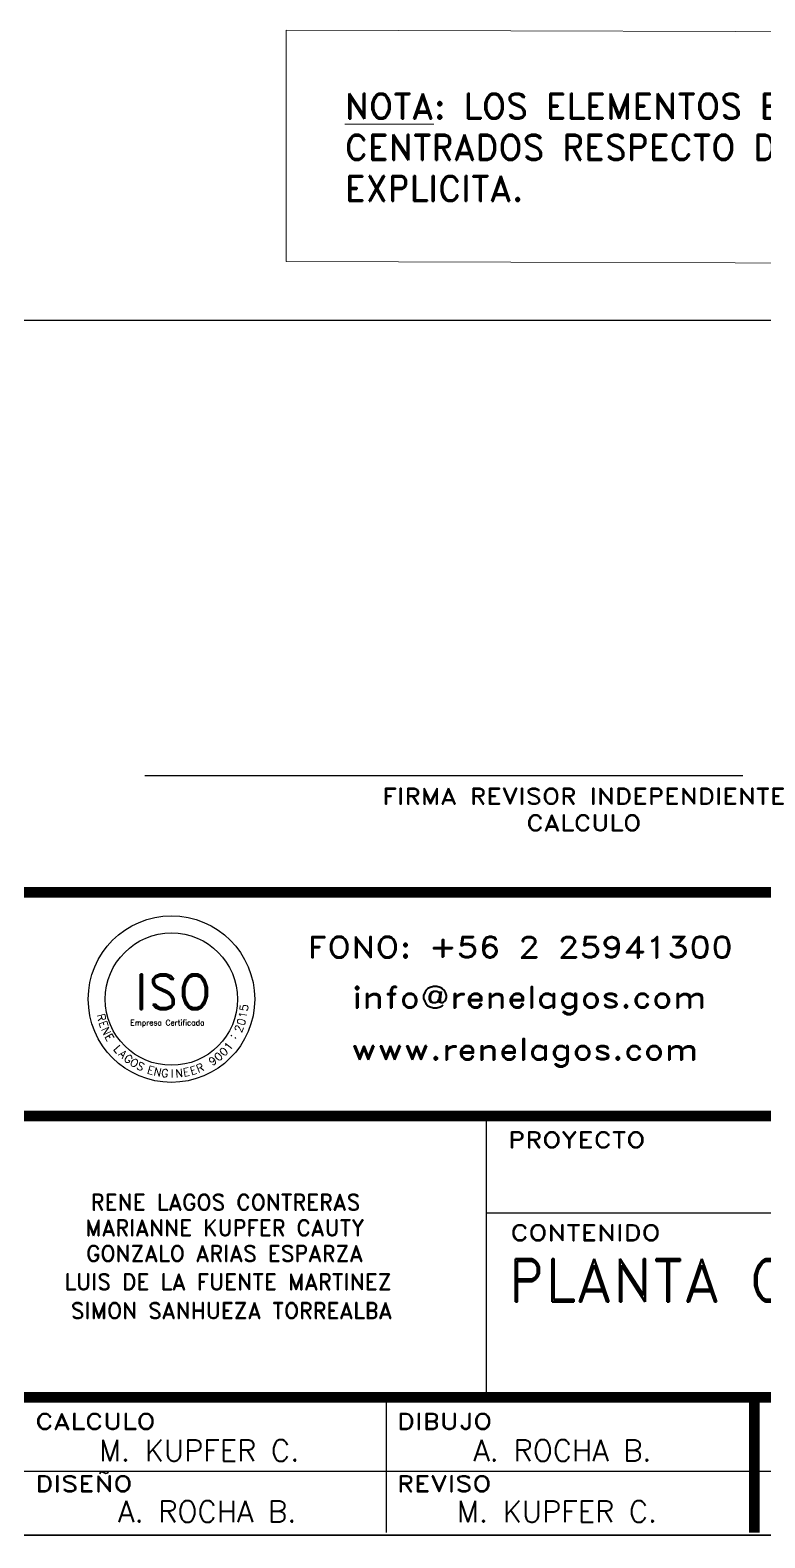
# Model space of a CAD drawing. Extents: x -4305 to 9892, y 67 to 16323.
# Drawn here: x 4895 to 5239, y 67 to 773 of the extents above; entities that cross this region are included whole.
import ezdxf
from ezdxf.enums import TextEntityAlignment as Align

# ---------------------------------------------------------------- set-up
doc = ezdxf.new("R2010")
doc.units = 0
doc.header["$LTSCALE"] = 30
doc.header["$MEASUREMENT"] = 0
doc.layers.get('0').update_dxf_attribs({"linetype": 'CONTINUOUS'})
for name, color, linetype in [('FORMATO', 7, 'CONTINUOUS'), ('RLA-FORMATO', 7, 'CONTINUOUS'), ('RLE-FIRMA REVISOR', 7, 'CONTINUOUS')]:
    doc.layers.add(name, color=color, linetype=linetype)
doc.layers.add('RLA-TEXTOS-1', color=9, linetype='CONTINUOUS', lineweight=9)
doc.styles.add('DIREC', font='ROMAND', dxfattribs={"width": 1.2})
doc.styles.add('INGCIV', font='ROMAND', dxfattribs={"width": 1.2})
doc.styles.add('ROMAND', font='romand', dxfattribs={"height": 31.5})
doc.styles.add('ROMANS', font='romans.shx', dxfattribs={"height": 11.25})

# ---------------------------------------------------------------- blocks, each defined once
blk = doc.blocks.new('A$C459C3EB4')
for radius in [39.01, 31.01]:
    blk.add_circle((71.73, -50.04), radius)
at = {"style": 'ROMANS'}
for s, rotation, p in [('5', 84.81189, (107.59, -54.23)), ('R', 282.88534, (37.08, -58.98)), ('E', 288.5914, (38.1, -62.4)), ('N', 294.29746, (39.4, -65.71)), ('2', 67.69371, (105.06, -64.57)), ('0', 73.39977, (106.25, -61.22)), ('1', 79.10583, (107.09, -57.76)), ('E', 300.00352, (41.03, -68.88)), (':', 59.91402, (101.86, -68.3)), ('L', 311.41564, (45.18, -74.66)), ('A', 317.1217, (47.66, -77.21)), ('G', 322.82776, (50.39, -79.5)), ('9', 34.19149, (92.12, -80.58)), ('0', 39.89755, (94.96, -78.43)), ('0', 45.60361, (97.57, -76.02)), ('1', 51.30967, (99.93, -73.35)), ('O', 328.53382, (53.33, -81.5)), ('S', 334.23988, (56.45, -83.21)), ('E', 342.83695, (61.46, -85.17)), ('N', 348.54301, (64.91, -86.05)), ('G', 354.24907, (68.43, -86.58)), ('I', 359.95513, (71.99, -86.76)), ('N', 5.66119, (75.54, -86.59)), ('E', 11.36725, (79.07, -86.06)), ('E', 17.07331, (82.52, -85.18)), ('R', 22.77937, (85.86, -83.97))]:
    blk.add_text(s, height=3.75, rotation=rotation, dxfattribs=at).set_placement(p, align=Align.CENTER)
at = {"attachment_point": 1, "style": 'ROMAND'}
for s, insert, char_height, width in [('ISO', (54.46, -38.36), 16.5, 6.9065), ('Empresa Certificada', (52.46, -59.78), 2.55, 45.0906)]:
    blk.add_mtext(s, dxfattribs=dict(at, insert=insert, char_height=char_height, width=width))
at = {"layer": 'RLA-FORMATO', "color": 3, "style": 'INGCIV', "width": 1.2}
for s, p in [('FONO: +56 2 25941300', (135.41, -30.62)), ('info@renelagos.com', (156.47, -54.06)), ('www.renelagos.com   ', (155.73, -78.54))]:
    blk.add_text(s, height=9.9999, dxfattribs=at).set_placement(p)
blk = doc.blocks.new('viñeta-rl')
at = {"layer": 'RLA-FORMATO', "color": 2, "linetype": 'Continuous'}
for p, q in [((-578.33, 195.27), (-578.33, 63.31)), ((-578.33, 149.76), (0, 149.76)), ((-625, 0), (-625, 63.31)), ((-797.49, 28.79), (-300, 28.79))]:
    blk.add_line(p, q, dxfattribs=at)
at = {"layer": 'RLA-FORMATO', "color": 5, "const_width": 5}
for points in [[(0, 300), (-797.49, 300), (-797.49, 0)], [(0, 195.27), (-797.49, 195.27)], [(0, 63.31), (-797.49, 63.31)], [(-452.5, 0), (-452.5, 63.31)]]:
    blk.add_lwpolyline(points, dxfattribs=at)
blk.add_blockref('A$C459C3EB4', (-797.49, 300))
at = {"layer": 'RLA-FORMATO', "color": 3, "linetype": 'Continuous', "style": 'DIREC', "width": 1.25}
for s, p in [('PROYECTO', (-567.96, 180.27)), ('CONTENIDO', (-566.83, 136.76)), ('CALCULO', (-789.53, 48.31)), ('DIBUJO', (-620.03, 48.31)), ('DISEÑO', (-789.53, 19.13)), ('REVISO', (-620.03, 19.13))]:
    blk.add_text(s, height=7.5, dxfattribs=at).set_placement(p)
at = {"layer": 'RLA-FORMATO', "color": 3, "linetype": 'Continuous', "style": 'DIREC'}
for s, p in [('RENE LAGOS CONTRERAS', (-763.53, 151.04)), ('MARIANNE KUPFER CAUTY', (-766.16, 139.04)), ('GONZALO ARIAS ESPARZA', (-765.8, 127.04)), ('LUIS DE LA FUENTE MARTINEZ', (-775.94, 113.74)), ('SIMON SANHUEZA TORREALBA', (-772.98, 100.22))]:
    blk.add_text(s, height=7.4999, dxfattribs=at).set_placement(p)
at = {"layer": 'RLA-FORMATO', "color": 4, "style": 'ROMAND'}
for tag, p in [('DESAR', (-1255.78, 233.26)), ('PRELIM', (-1123.11, 233.26)), ('PROP', (-989.64, 233.26)), ('CONST', (-823.74, 233.26))]:
    blk.add_attdef(tag, p, '', height=16, dxfattribs=at)
at = {"layer": 'RLA-FORMATO', "color": 2, "style": 'ROMANS'}
for tag, p, height in [('REVNO1', (-1394.08, 180.65), 10), ('DETNO1', (-1358.4, 180.65), 10), ('FECHA1', (-880.48, 180.65), 10), ('REVNO2', (-1394.08, 155.65), 10), ('DETNO2', (-1358.4, 155.65), 10), ('FECHA2', (-880.48, 155.65), 10), ('REVNO3', (-1394.08, 130.65), 10), ('DETNO3', (-1358.4, 130.65), 10), ('FECHA3', (-880.48, 130.65), 10), ('REVNO4', (-1394.08, 105.65), 10), ('DETNO4', (-1358.4, 105.65), 10), ('FECHA4', (-880.48, 105.65), 10), ('REVNO5', (-1394.08, 80.65), 11.25), ('DETNO5', (-1358.4, 80.65), 10), ('FECHA5', (-880.48, 80.65), 10), ('REVNO6', (-1392.27, 55.65), 10), ('DETNO6', (-1356.59, 55.65), 10), ('FECHA6', (-878.68, 55.65), 10), ('INGENIERO', (-741.07, 33.4), 10), ('DIBUJANTE', (-571.62, 33.4), 10), ('REVNO7', (-1394.08, 30.65), 10), ('DETNO7', (-1358.4, 30.65), 10), ('FECHA7', (-880.48, 30.65), 10), ('REVNO8', (-1394.08, 8.6), 10), ('DETNO8', (-1358.4, 8.6), 10), ('FECHA8', (-880.48, 8.6), 10), ('PROYECTISTA', (-740.89, 4.81), 10), ('INGENIERO', (-568.57, 4.61), 10)]:
    blk.add_attdef(tag, p, '', height=height, dxfattribs=at)
for tag, p in [('PERSNO1', (-946.61, 180.65)), ('PERSNO2', (-946.61, 155.65)), ('PERSNO3', (-946.61, 130.65)), ('PERSNO4', (-946.61, 105.65)), ('PERSNO5', (-946.61, 80.65)), ('PERSNO6', (-946.61, 55.65)), ('PERSNO7', (-946.61, 30.65)), ('PERSNO8', (-946.61, 8.6))]:
    blk.add_attdef(tag, text='', height=10, dxfattribs=at).set_placement(p, align=Align.CENTER)
at = {"layer": 'RLA-FORMATO', "color": 5, "style": 'ROMAND'}
blk.add_attdef('PROYECTO', text='', height=16.9, dxfattribs=at).set_placement((-289.17, 165.03), align=Align.MIDDLE)
for tag, p in [('TITULO1', (-567.96, 108.18)), ('TITULO2', (-567.96, 74.23))]:
    blk.add_attdef(tag, p, '', height=20, dxfattribs=at)
at = {"layer": 'RLA-FORMATO', "color": 2, "style": 'ROMANS'}
for tag, p in [('NOMARCH', (-1424.04, 5.53)), ('FECHA', (-1406.95, 5.53))]:
    blk.add_attdef(tag, p, '', height=11.25, rotation=90, dxfattribs=at)
at = {"layer": 'RLA-FORMATO', "color": 5, "style": 'ROMAND', "width": 0.967839}
blk.add_attdef('NUMERO', text='', height=24, dxfattribs=at).set_placement((-290.27, 13.33), (-62.41, 13.33), align=Align.FIT)
at = {"layer": 'RLA-FORMATO', "color": 5, "style": 'ROMAND', "flags": 12}
blk.add_attdef('REVISION', text='', height=24, dxfattribs=at).set_placement((-24.5, 25.33), align=Align.MIDDLE)

msp = doc.modelspace()

# ---------------------------------------------------------------- linework, layer by layer
at = {"layer": 'RLA-FORMATO', "color": 6, "linetype": 'Continuous'}
for p, q in [((-58.1, 68.098), (5686.9, 68.098)), ((5686.9, 68.098), (426.9, 68.098))]:
    msp.add_line(p, q, dxfattribs=at)
at = {"layer": 'RLA-TEXTOS-1', "color": 2, "elevation": 0}
msp.add_lwpolyline([(5014.923, 773.388), (5646.449, 771.449), (5646.449, 663.051), (5014.923, 664.99)], close=True, dxfattribs=at)
at = {"layer": 'RLE-FIRMA REVISOR', "color": 2, "linetype": 'Continuous'}
for p, q in [((4889.4, 637.416), (5288.151, 637.416)), ((4948.6, 424.08), (5228.951, 424.08))]:
    msp.add_line(p, q, dxfattribs=at)

# ---------------------------------------------------------------- block references
at = {"layer": 'RLA-FORMATO'}
ref = msp.add_blockref('viñeta-rl', (5686.902, 69.319), dxfattribs=dict(at, xscale=1.00001000010004, yscale=1.00001000010004, zscale=1.00001000010004))
ref.add_attrib('INGENIERO', 'M. KUPFER C.', (4927.173, 102.7), dxfattribs={"layer": 'FORMATO', "color": 2, "height": 10.0001, "style": 'ROMANS'})
ref.add_attrib('PROYECTISTA', 'A. ROCHA B.', (4936.062, 74.131), dxfattribs={"layer": 'FORMATO', "color": 2, "height": 10.0001, "style": 'ROMANS'})
ref.add_attrib('DIBUJANTE', 'A. ROCHA B.', (5102.594, 102.72), dxfattribs={"layer": 'FORMATO', "color": 2, "height": 10.0001, "style": 'ROMANS'})
ref.add_attrib('TITULO1', 'PLANTA CIELO 4° PISO', (5118.934, 177.5), dxfattribs={"layer": 'FORMATO', "color": 5, "height": 20.0002, "style": 'ROMAND'})

# ---------------------------------------------------------------- texts
at = {"layer": 'RLA-FORMATO', "color": 2, "linetype": 'Continuous', "style": 'ROMANS'}
msp.add_text('M. KUPFER C.', height=10.0001, dxfattribs=at).set_placement((5094.97, 74.129))
at = {"layer": 'RLA-TEXTOS-1', "insert": (5335.966, 718.467, 0), "char_height": 14.500145, "width": 587.10857, "attachment_point": 5, "line_spacing_factor": 0.964689, "style": 'ROMAND'}
msp.add_mtext('\\pxql;{\\H0.82759x;\\LNOTA\\l: LOS ELEMENTOS ESTRUCTURALES DEBERÁN CONSIDERARSE CENTRADOS RESPECTO DE SU EJE EN PLANTA, SALVO INDICACIÓN EXPLICITA.} ', dxfattribs=at)
at = {"layer": 'RLE-FIRMA REVISOR', "color": 3, "linetype": 'Continuous', "insert": (4980.292, 418.083), "char_height": 7.46948, "attachment_point": 1, "style": 'DIREC'}
msp.add_mtext_dynamic_manual_height_columns('\\pxqc;FIRMA REVISOR INDEPENDIENTE\\PCALCULO', width=348.31232, gutter_width=56, heights=[-19.919], dxfattribs=at)

doc.saveas('drawing.dxf')
